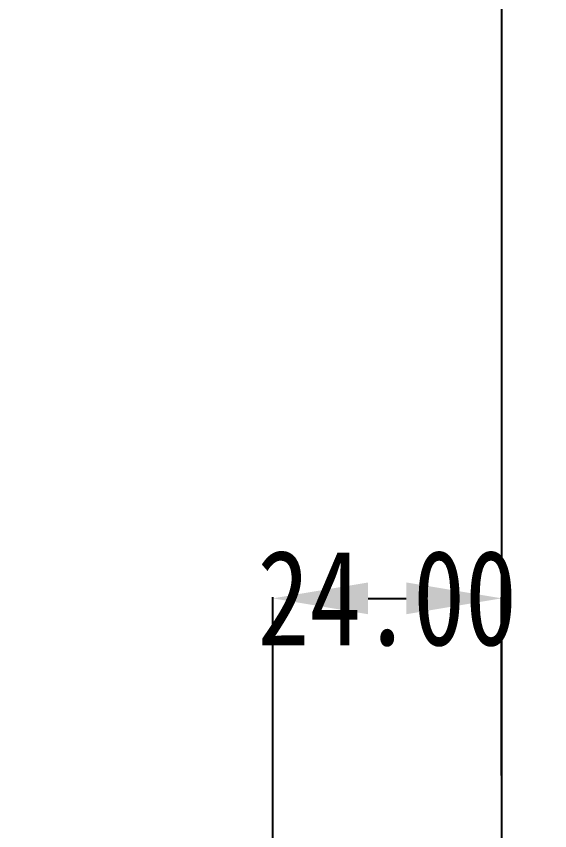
# Model space of a CAD drawing. Header units: millimetres. Extents: x 1147 to 12155, y -6137 to -4403.
# Drawn here: x 4525.7 to 4581.6, y -5206.5 to -5121.1 of the extents above; entities that cross this region are included whole.
import ezdxf

# ---------------------------------------------------------------- set-up
doc = ezdxf.new("R2010")
doc.units = ezdxf.units.MM
doc.header["$LTSCALE"] = 16.335
doc.header["$PDMODE"] = 3
doc.header["$PDSIZE"] = 0.3125
doc.layers.get('0').update_dxf_attribs({"linetype": 'CONTINUOUS'})
doc.layers.get('Defpoints').update_dxf_attribs({"linetype": 'CONTINUOUS'})
doc.styles.get("Standard").update_dxf_attribs({"font": 'txt', "width": 0.8})
doc.dimstyles.new('STANDARD$0', dxfattribs={"dimscale": 2, "dimtxt": 3, "dimasz": 3, "dimexe": 1.25, "dimexo": 0.625, "dimgap": 0.5, "dimtad": 0, "dimdsep": 46, "dimlunit": 6, "dimtxsty": 'Standard', "dimblk": 'CLOSEDBLANK', "dimcen": 0, "dimclrt": 2, "dimazin": 2, "dimtfac": 2, "dimtmove": 1, "dimatfit": 3, "dimfxl": 0, "dimtolj": 1, "dimtzin": 0, "dimarcsym": 0})

# ---------------------------------------------------------------- blocks, each defined once
blk = doc.blocks.new('*D690')
at = {"color": 4, "lineweight": -2}
for p, q in [((4469.746, -5145.72), (4469.746, -4954.585)), ((4479.746, -4954.71), (4509.486, -4954.71)), ((4566.578, -4954.71), (4545.486, -4954.71)), ((4576.578, -5023.709), (4576.578, -4954.585))]:
    blk.add_line(p, q, dxfattribs=at)
at = {"color": 4}
for points in [[(4479.746, -4953.043), (4479.746, -4956.377), (4469.746, -4954.71)], [(4566.578, -4953.043), (4566.578, -4956.377), (4576.578, -4954.71)]]:
    blk.add_solid(points, dxfattribs=at)
at = {"layer": 'Defpoints', "color": 0}
for p in [(4469.746, -4954.71), (4576.578, -5023.772), (4469.746, -5145.782)]:
    blk.add_point(p, dxfattribs=at)
at = {"color": 6, "insert": (4527.486, -4954.71), "char_height": 10, "attachment_point": 5}
blk.add_mtext('\\A1;106.83', dxfattribs=at)
blk = doc.blocks.new('*D694')
at = {"color": 4, "lineweight": -2}
for p, q in [((4552.578, -5213.709), (4552.578, -5182.021)), ((4562.578, -5182.146), (4566.578, -5182.146)), ((4576.578, -5200.716), (4576.578, -5182.021))]:
    blk.add_line(p, q, dxfattribs=at)
at = {"color": 4}
for points in [[(4562.578, -5180.479), (4562.578, -5183.812), (4552.578, -5182.146)], [(4566.578, -5180.479), (4566.578, -5183.812), (4576.578, -5182.146)]]:
    blk.add_solid(points, dxfattribs=at)
at = {"layer": 'Defpoints', "color": 0}
for p in [(4576.578, -5182.146), (4576.578, -5200.779), (4552.578, -5213.772)]:
    blk.add_point(p, dxfattribs=at)
at = {"color": 6, "insert": (4564.578, -5182.146), "char_height": 10, "attachment_point": 5}
blk.add_mtext('\\A1;24.00', dxfattribs=at)

msp = doc.modelspace()

# ---------------------------------------------------------------- linework, layer by layer
at = {"color": 7, "linetype": 'Continuous'}
msp.add_line((4576.578, -5023.772), (4576.578, -5503.772), dxfattribs=at)

# ---------------------------------------------------------------- dimensions: what is measured, and where the dimension line sits
for base, p1, p2, picture, middle in [((4469.746, -4954.71), (4576.578, -5023.772), (4469.746, -5145.782), '*D690', (4527.486, -4954.71)), ((4576.578, -5182.146), (4552.578, -5213.772), (4576.578, -5200.779), '*D694', (4564.578, -5182.146))]:
    dim = msp.add_linear_dim(base=base, p1=p1, p2=p2, dimstyle='STANDARD$0', override={"dimscale": 1, "dimtxt": 10, "dimasz": 10, "dimexe": 0.125, "dimexo": 0.0625, "dimgap": 0, "dimzin": 0, "dimlunit": 2, "dimclrd": 4, "dimclre": 4, "dimclrt": 6, "dimazin": 0, "dimtfac": 1, "dimtofl": 0, "dimtmove": 0})
    dim.commit()
    dim.dimension.update_dxf_attribs({"geometry": picture, "text_midpoint": middle, "dimtype": 160})

doc.saveas('drawing.dxf')
